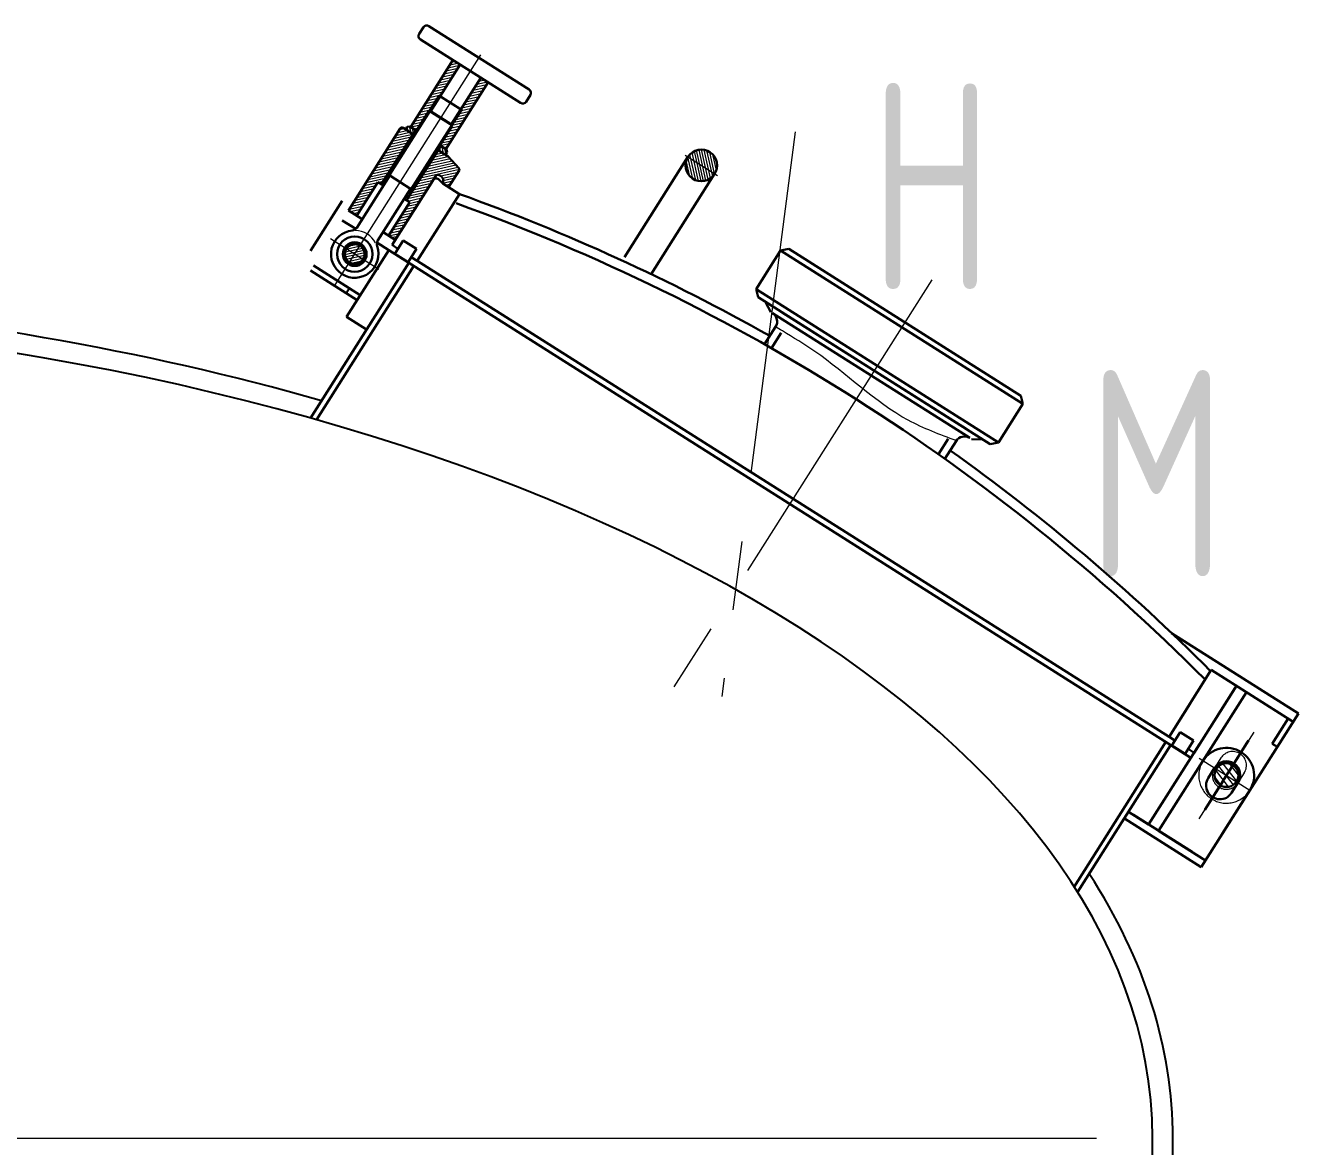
# Model space of a CAD drawing. Header units: millimetres. Extents: x -10 to 6019072, y -115569 to 2.
# Drawn here: x 6008459.8 to 6008921.9, y -108881.4 to -108474.4 of the extents above; entities that cross this region are included whole.
import ezdxf
from ezdxf.enums import TextEntityAlignment as Align

# ---------------------------------------------------------------- set-up
doc = ezdxf.new("R2010")
doc.units = ezdxf.units.MM
doc.header["$LTSCALE"] = 1000
doc.linetypes.add('CENTER', pattern=[2, 1.25, -0.25, 0.25, -0.25])
doc.linetypes.add('DASHED', pattern=[0.75, 0.5, -0.25])
doc.layers.get('0').update_dxf_attribs({"lineweight": 25})
for name, color, linetype, lineweight in [('1轮廓实线层', 7, 'Continuous', 25), ('3中心线层', 1, 'CENTER', 9), ('中心线', 1, 'CENTER', 9), ('图框', 3, 'Continuous', 30), ('粗实线', 3, 'Continuous', 30), ('细实线', 6, 'Continuous', 9), ('虚线', 4, 'DASHED', 9)]:
    doc.layers.add(name, color=color, linetype=linetype, lineweight=lineweight)
doc.styles.get("Standard").update_dxf_attribs({"font": 'gbenor.shx', "width": 0.707, "bigfont": 'gbcbig.shx'})
pattern_1 = [(12.66208, (6008031.5727, -108743.7089), (-0.196702, 0.8755371), [])]

msp = doc.modelspace()

# ---------------------------------------------------------------- hatches: boundary and pattern name
at = {"layer": '细实线'}
h = msp.add_hatch(dxfattribs=at)
h.set_pattern_fill('ANSI31', color=256, scale=7.178889, angle=-32.3379, style=0)
h.set_pattern_definition(pattern_1)
h.paths.add_polyline_path([(6008599.6, -108511.21), (6008601.72, -108512.55), (6008606.21, -108505.46), (6008609.78, -108499.82), (6008610.25, -108500.11), (6008617.54, -108488.59), (6008614.96, -108486.95)])
h.paths.add_polyline_path([(6008610.25, -108500.11), (6008609.78, -108499.82), (6008606.21, -108505.46), (6008606.79, -108505.57)], flags=16)
h.paths.add_polyline_path([(6008601.72, -108512.55), (6008602.18, -108512.85), (6008606.67, -108505.76), (6008606.21, -108505.46)])
h.paths.add_polyline_path([(6008618.27, -108505.19), (6008617.81, -108504.9), (6008614.35, -108510.35), (6008614.36, -108510.36), (6008614.36, -108510.36), (6008614.36, -108510.36), (6008614.7, -108510.84)], flags=16)
h.paths.add_polyline_path([(6008609.75, -108517.64), (6008610.21, -108517.93), (6008614.7, -108510.84), (6008614.24, -108510.55)])
h.paths.add_polyline_path([(6008627.7, -108495.01), (6008625.1, -108493.37), (6008617.81, -108504.9), (6008618.27, -108505.19), (6008614.7, -108510.84), (6008610.21, -108517.93), (6008612.34, -108519.27)])
h = msp.add_hatch(dxfattribs=at)
h.set_pattern_fill('ANSI31', color=256, scale=7.178889, angle=-32.3379, style=0)
h.set_pattern_definition(pattern_1)
h.paths.add_polyline_path([(6008613.19, -108521.94), (6008609.55, -108519.64), (6008598.03, -108537.83), (6008599.25, -108538.6), (6008591.57, -108550.73), (6008593.99, -108552.27), (6008598.79, -108544.69), (6008608.73, -108528.99, -0.267949), (6008609.37, -108528.66, -0.53871), (6008611.22, -108531.74), (6008613.36, -108533.09), (6008617.18, -108527.05, 0.339454), (6008617.1, -108526.18)])
h.paths.add_polyline_path([(6008600.46, -108513.88), (6008596.82, -108511.57, 0.414214), (6008595.83, -108511.8), (6008577.01, -108541.52), (6008580.04, -108543.44), (6008587.72, -108531.31), (6008588.93, -108532.07)])
h = msp.add_hatch(dxfattribs=at)
h.set_pattern_fill('ANSI31', color=256, scale=7.178889, angle=57.6621, style=0)
h.set_pattern_definition([(102.66208, (6008031.5727, -108743.7089), (-0.8755371, -0.196702), [])])
h.paths.add_polyline_path([(6008599.29, -108511.02), (6008598.3, -108511.24), (6008597.73, -108512.15), (6008600.46, -108513.88), (6008601.42, -108512.36)])
h.paths.add_polyline_path([(6008610.51, -108518.12), (6008609.55, -108519.64), (6008612.29, -108521.37), (6008612.86, -108520.46), (6008612.64, -108519.47)])
h = msp.add_hatch(dxfattribs=at)
h.set_pattern_fill('ANSI31', color=256, scale=7.178889, angle=57.6621, style=0)
h.set_pattern_definition([(102.66208, (6008051.4457, -108741.3122), (-0.8755371, -0.196702), [])])
h.paths.add_polyline_path([(6008705.1, -108525.21), (6008708.17, -108520.36, 0.414214), (6008700.24, -108522.14)])
h.paths.add_polyline_path([(6008709.95, -108528.29, 0.414214), (6008708.17, -108520.36), (6008705.1, -108525.21)])
h.paths.add_polyline_path([(6008709.95, -108528.29), (6008705.1, -108525.21), (6008702.02, -108530.07, 0.414214)])
h.paths.add_polyline_path([(6008702.02, -108530.07), (6008705.1, -108525.21), (6008700.24, -108522.14, 0.414214)])
h = msp.add_hatch(dxfattribs=at)
h.set_pattern_fill('ANSI31', color=256, scale=7.178889, angle=-32.3379, style=0)
h.set_pattern_definition([(12.66208, (6008027.4272, -108736.8361), (-0.196702, 0.8755371), [])])
h.paths.add_polyline_path([(6008582.31, -108559.32, 0.413963), (6008581.2, -108554.36), (6008579.28, -108557.4)])
h.paths.add_polyline_path([(6008581.2, -108554.36, 0.414464), (6008576.24, -108555.48), (6008579.28, -108557.4)])
h.paths.add_polyline_path([(6008579.28, -108557.4), (6008576.24, -108555.48, 0.414464), (6008577.36, -108560.43)])
h.paths.add_polyline_path([(6008577.36, -108560.43, 0.413963), (6008582.31, -108559.32), (6008579.28, -108557.4)])
h = msp.add_hatch(dxfattribs=at)
h.set_pattern_fill('ANSI31', color=256, scale=14.357778, angle=82.6621, style=0)
h.set_pattern_definition([(127.66208, (6009272.9484, -109529.2843), (-1.4207525, -1.096581), [])])
h.paths.add_polyline_path([(6008895.2, -108750.83), (6008895.75, -108746.55), (6008891.48, -108746, 0.414214)])
h.paths.add_polyline_path([(6008895.75, -108746.55), (6008896.3, -108742.28, 0.414214), (6008891.48, -108746)])
h.paths.add_polyline_path([(6008900.02, -108747.1, 0.414214), (6008896.3, -108742.28), (6008895.75, -108746.55)])
h.paths.add_polyline_path([(6008900.02, -108747.1), (6008895.75, -108746.55), (6008895.2, -108750.83, 0.414214)])

# ---------------------------------------------------------------- linework, layer by layer
at = {"layer": '1轮廓实线层'}
for p, q in [((6008868.9, -108901.45), (6008868.9, -108878.37)), ((6008876.28, -108901.45), (6008876.28, -108878.37))]:
    msp.add_line(p, q, dxfattribs=at)
for major_axis, ratio, start_param, end_param in [((607.33, 0), 0.506079, 1.057399, 1.421227), ((599.95, 0), 0.5, 0, 1.419372), ((607.33, 0), 0.506079, 0, 0.317499)]:
    msp.add_ellipse((6008268.95, -108878.37), major_axis=major_axis, ratio=ratio, start_param=start_param, end_param=end_param, dxfattribs=at)
at = {"layer": '3中心线层'}
msp.add_line((6007689.3, -108878.37), (6008848.59, -108878.37), dxfattribs=at)
at = {"layer": '中心线'}
for p, q in [((6008571.83, -108569.16), (6008625.07, -108485.07)), ((6008699.27, -108521.53), (6008710.92, -108528.9)), ((6008588.01, -108562.93), (6008570.54, -108551.87)), ((6008905.72, -108730.93), (6008885.75, -108762.47)), ((6008885.83, -108740.43), (6008904.58, -108752.3))]:
    msp.add_line(p, q, dxfattribs=at)
at = {"layer": '中心线', "ltscale": 0.1}
for p, q in [((6008739.22, -108513.01), (6008712.5, -108717.96)), ((6008788.77, -108566.7), (6008692.93, -108718.08))]:
    msp.add_line(p, q, dxfattribs=at)
at = {"layer": '图框'}
for p, q in [((6008592.84, -108554.09), (6008607.71, -108530.6)), ((6008611.22, -108531.74), (6008613.24, -108533.01)), ((6008601.94, -108559.85), (6008617.3, -108535.59)), ((6008601.94, -108559.85), (6008874.89, -108732.65)), ((6008874.89, -108732.65), (6008890.25, -108708.39)), ((6008883.98, -108738.41), (6008899.34, -108714.15))]:
    msp.add_line(p, q, dxfattribs=at)
at = {"layer": '粗实线'}
for p, q in [((6008602.69, -108477.48), (6008604.22, -108475.05)), ((6008606.2, -108474.61), (6008642.6, -108497.65)), ((6008603.13, -108479.46), (6008639.52, -108502.5)), ((6008599.6, -108511.21), (6008614.96, -108486.95)), ((6008606.79, -108505.57), (6008617.54, -108488.59)), ((6008614.35, -108510.36), (6008625.1, -108493.37)), ((6008612.34, -108519.27), (6008627.7, -108495.01)), ((6008609.78, -108499.82), (6008618.27, -108505.19)), ((6008641.5, -108502.06), (6008643.04, -108499.63)), ((6008591.66, -108528.44), (6008606.21, -108505.46)), ((6008606.79, -108505.57), (6008606.21, -108505.46)), ((6008614.36, -108510.36), (6008606.78, -108505.56)), ((6008577.01, -108541.52), (6008595.83, -108511.8)), ((6008596.82, -108511.57), (6008600.76, -108514.07)), ((6008597.73, -108512.15), (6008598.3, -108511.24)), ((6008599.29, -108511.02), (6008598.3, -108511.24)), ((6008599.29, -108511.02), (6008602.18, -108512.85)), ((6008600.15, -108533.81), (6008614.7, -108510.84)), ((6008600.46, -108513.88), (6008601.42, -108512.36)), ((6008614.35, -108510.35), (6008614.7, -108510.84)), ((6008588.93, -108532.07), (6008600.46, -108513.88)), ((6008609.75, -108517.64), (6008612.64, -108519.47)), ((6008598.03, -108537.83), (6008609.55, -108519.64)), ((6008609.25, -108519.45), (6008613.19, -108521.94)), ((6008609.55, -108519.64), (6008610.51, -108518.12)), ((6008612.29, -108521.37), (6008612.86, -108520.46)), ((6008612.64, -108519.47), (6008612.86, -108520.46)), ((6008613.19, -108521.94), (6008617.1, -108526.18)), ((6008700.24, -108522.14), (6008677.2, -108558.53)), ((6008613.36, -108533.09), (6008617.18, -108527.05)), ((6008580.02, -108547.83), (6008592, -108528.91)), ((6008580.04, -108543.44), (6008587.72, -108531.31)), ((6008587.72, -108531.31), (6008589.69, -108532.55)), ((6008592.01, -108528.92), (6008591.66, -108528.43)), ((6008599.58, -108533.71), (6008592, -108528.91)), ((6008593.99, -108552.27), (6008608.73, -108528.99)), ((6008601.1, -108541.05), (6008607.71, -108530.6)), ((6008611.22, -108531.74), (6008609.98, -108530.39)), ((6008611.22, -108531.74), (6008617.3, -108535.59)), ((6008709.95, -108528.29), (6008686.91, -108564.68)), ((6008587.6, -108552.63), (6008599.58, -108533.71)), ((6008599.57, -108533.71), (6008600.16, -108533.81)), ((6008574.7, -108538), (6008563.18, -108556.2)), ((6008591.57, -108550.73), (6008599.25, -108538.6)), ((6008597.27, -108537.35), (6008599.25, -108538.6)), ((6008579.64, -108548.28), (6008574.7, -108545.16)), ((6008577.01, -108541.52), (6008582.01, -108544.68)), ((6008589.59, -108549.48), (6008593.99, -108552.27)), ((6008591.69, -108555.91), (6008587.36, -108553.17)), ((6008592.84, -108554.09), (6008594.96, -108555.43)), ((6008593.81, -108557.25), (6008596.88, -108552.4)), ((6008596.88, -108552.4), (6008601.74, -108555.47)), ((6008591.69, -108555.91), (6008576.33, -108580.17)), ((6008591.69, -108555.91), (6008882.83, -108740.23)), ((6008598.66, -108560.32), (6008593.81, -108557.25)), ((6008598.66, -108560.32), (6008601.74, -108555.47)), ((6008599.82, -108558.5), (6008601.94, -108559.85)), ((6008733.86, -108556.14), (6008725.03, -108570.09)), ((6008736.83, -108555.47), (6008733.86, -108556.14)), ((6008821.81, -108611.82), (6008733.86, -108556.14)), ((6008821.14, -108608.85), (6008736.83, -108555.47)), ((6008580.17, -108574.1), (6008563.18, -108563.35)), ((6008598.97, -108560.52), (6008563.23, -108616.97)), ((6008581.32, -108572.28), (6008564.34, -108561.53)), ((6008600.79, -108561.67), (6008565.39, -108617.58)), ((6008577.38, -108569.79), (6008576.23, -108571.61)), ((6008812.98, -108625.77), (6008725.03, -108570.09)), ((6008725.7, -108573.06), (6008725.03, -108570.09)), ((6008810.01, -108626.44), (6008725.7, -108573.06)), ((6008730.35, -108578.46), (6008728.43, -108574.79)), ((6008576.33, -108580.17), (6008583.61, -108584.78)), ((6008802.53, -108624.16), (6008730.96, -108578.84)), ((6008801.21, -108620.87), (6008734.49, -108578.63)), ((6008732.07, -108583.8), (6008728.05, -108590.14)), ((6008734.05, -108586.03), (6008730.55, -108591.56)), ((6008821.14, -108608.85), (6008821.81, -108611.82)), ((6008821.81, -108611.82), (6008812.98, -108625.77)), ((6008794.71, -108624.44), (6008791.15, -108630.05)), ((6008797.58, -108625.27), (6008793.5, -108631.71)), ((6008803.14, -108624.54), (6008807.28, -108624.71)), ((6008810.01, -108626.44), (6008812.98, -108625.77)), ((6008875.85, -108694.98), (6008921.91, -108724.14)), ((6008890.25, -108708.39), (6008919.97, -108727.21)), ((6008902.98, -108716.45), (6008871.12, -108766.78)), ((6008892.24, -108725.37), (6008898.86, -108714.92)), ((6008874.89, -108732.65), (6008882.57, -108720.52)), ((6008921.91, -108724.14), (6008886.57, -108779.96)), ((6008918.15, -108726.05), (6008912.39, -108735.15)), ((6008873.73, -108734.47), (6008840.43, -108787.07)), ((6008874.89, -108732.65), (6008877.01, -108734)), ((6008877.01, -108734), (6008874.89, -108732.65)), ((6008875.86, -108735.82), (6008878.93, -108730.96)), ((6008883.78, -108734.03), (6008878.93, -108730.96)), ((6008880.71, -108738.89), (6008883.78, -108734.03)), ((6008894.2, -108749.12), (6008903.8, -108733.96)), ((6008896.69, -108745.18), (6008903.31, -108734.73)), ((6008912.39, -108735.15), (6008914.21, -108736.3)), ((6008875.55, -108735.62), (6008841.71, -108789.09)), ((6008875.86, -108735.82), (6008880.71, -108738.89)), ((6008883.98, -108738.41), (6008881.86, -108737.07)), ((6008881.86, -108737.07), (6008883.98, -108738.41)), ((6008882.83, -108740.23), (6008885.9, -108735.38)), ((6008882.83, -108740.23), (6008867.47, -108764.49)), ((6008894.39, -108748.82), (6008887.86, -108759.13)), ((6008893.81, -108749.73), (6008887.86, -108759.13)), ((6008894.24, -108767.84), (6008904.22, -108752.07)), ((6008886.57, -108779.96), (6008858.67, -108762.29)), ((6008867.47, -108764.49), (6008860.19, -108759.89)), ((6008883.25, -108774.46), (6008862.02, -108761.02)), ((6008871.12, -108766.78), (6008888.11, -108777.53))]:
    msp.add_line(p, q, dxfattribs=at)
at = {"layer": '粗实线', "ltscale": 0.5}
for p, q in [((6008889.13, -108747.61), (6008891.44, -108743.97)), ((6008897.63, -108752.99), (6008899.93, -108749.35))]:
    msp.add_line(p, q, dxfattribs=at)
at = {"layer": '粗实线'}
for centre, radius in [((6008705.1, -108525.21), 5.74), ((6008579.28, -108557.4), 6.42), ((6008579.28, -108557.4), 4.31), ((6008579.28, -108557.4), 3.59), ((6008895.75, -108746.55), 4.31)]:
    msp.add_circle(centre, radius, dxfattribs=at)
for centre, radius, start, end in [((6008605.43, -108475.82), 1.44, 57.6621, 147.6621), ((6008603.9, -108478.25), 1.44, 147.6621, 237.6621), ((6008641.83, -108498.86), 1.44, 327.6621, 57.6621), ((6008640.29, -108501.29), 1.44, 237.6621, 327.6621), ((6008640.29, -108501.29), 1.44, 237.6621, 327.6621), ((6008596.43, -108512.18), 0.718, 57.6621, 147.6621), ((6008616.57, -108526.67), 0.718, 327.6621, 42.6621), ((6008608.93, -108531.37), 1.44, 42.6621, 147.6621), ((6008609.34, -108529.37), 0.718, 87.6621, 147.6621), ((6008609.28, -108530.81), 2.15, 334.415, 87.6621), ((6008368.73, -109228.17), 735.84, 60.59869, 70.2572), ((6008368.73, -109228.17), 732.25, 57.57849, 70.2572), ((6008579.28, -108557.4), 8.61, 95.7352, 19.589), ((6008578.2, -108546.68), 2.15, 275.7352, 327.6621), ((6008589.42, -108553.79), 2.15, 147.6621, 199.589), ((6008729.04, -108581.88), 3.59, 327.6621, 57.6621), ((6008368.73, -109228.17), 732.25, 44.83279, 57.57849), ((6008800.61, -108627.19), 3.59, 57.6621, 147.6621), ((6008368.73, -109228.17), 735.84, 44.89643, 54.55887), ((6008895.73, -108746.7), 10.05, 57.6621, 147.6621), ((6008895.73, -108746.7), 10.05, 327.6621, 57.6621), ((6008895.74, -108746.57), 5.03, 327.6621, 147.6621)]:
    msp.add_arc(centre, radius, start, end, dxfattribs=at)
at = {"layer": '粗实线', "ltscale": 0.5}
msp.add_arc((6008893.38, -108750.3), 5.03, 147.6621, 327.6621, dxfattribs=at)
at = {"layer": '细实线'}
for p, q in [((6008606.21, -108505.46), (6008609.78, -108499.82)), ((6008590.09, -108531.96), (6008606.79, -108505.57)), ((6008606.21, -108505.46), (6008614.7, -108510.84)), ((6008614.7, -108510.84), (6008618.27, -108505.19)), ((6008614.36, -108510.36), (6008597.65, -108536.74)), ((6008591.66, -108528.43), (6008600.16, -108533.81))]:
    msp.add_line(p, q, dxfattribs=at)
msp.add_arc((6008579.28, -108557.4), 8.61, 28.0923, 88.5666, dxfattribs=at)
msp.add_spline([(6008797.67, -108625.13), (6008780.23, -108617.72), (6008746.29, -108592.74), (6008734.52, -108585.29), (6008732.07, -108583.8)], degree=3, dxfattribs=at)
at = {"layer": '虚线', "ltscale": 0.5}
for p, q in [((6008893.74, -108740.34), (6008891.43, -108743.98)), ((6008902.23, -108745.72), (6008899.92, -108749.36))]:
    msp.add_line(p, q, dxfattribs=at)
for centre, start, end in [((6008897.98, -108743.03), 327.6621, 147.6621), ((6008895.68, -108746.67), 147.6621, 327.6621)]:
    msp.add_arc(centre, 5.03, start, end, dxfattribs=at)
at = {"layer": '虚线'}
for start, end in [(147.6621, 237.6621), (237.6621, 327.6621)]:
    msp.add_arc((6008895.73, -108746.7), 10.05, start, end, dxfattribs=at)

# ---------------------------------------------------------------- texts
at = {"width": 0.8}
for s, p in [('H', (6008788.63, -108532.65)), ('M', (6008870.41, -108636.9))]:
    msp.add_text(s, height=74.8, dxfattribs=at).set_placement(p, align=Align.MIDDLE)

doc.saveas('drawing.dxf')
